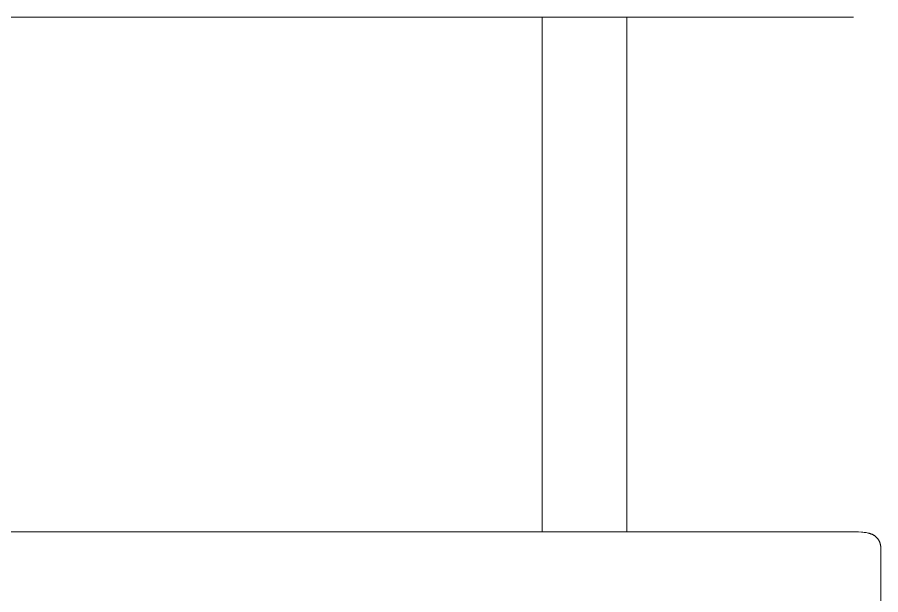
# Model space of a CAD drawing. Header units: millimetres. Extents: x -779 to 3049, y 55 to 2500.
# Drawn here: x -314.4 to -8.4, y 2037.1 to 2241.8 of the extents above; entities that cross this region are included whole.
import ezdxf

# ---------------------------------------------------------------- set-up
doc = ezdxf.new("R2010")
doc.units = ezdxf.units.MM
doc.layers.add('ZANO_R', color=7, linetype='Continuous', lineweight=0)

msp = doc.modelspace()

# ---------------------------------------------------------------- linework, layer by layer
at = {"layer": 'ZANO_R'}
for p, q in [((-308.36, 2241.82), (-598.36, 2241.82)), ((-18.36, 2241.82), (-308.36, 2241.82)), ((-128.36, 2059.43), (-128.36, 2241.82)), ((-98.36, 2059.43), (-98.36, 2241.82)), ((-18.01, 2241.82), (-18.36, 2241.82)), ((-598.36, 2059.43), (-308.36, 2059.43)), ((-308.36, 2059.43), (-18.36, 2059.43)), ((-18.36, 2059.43), (-17.3, 2059.41)), ((-17.3, 2059.41), (-16.27, 2059.38)), ((-16.27, 2059.38), (-15.2, 2059.31)), ((-15.2, 2059.31), (-14.69, 2059.26)), ((-14.69, 2059.26), (-14.21, 2059.21)), ((-14.21, 2059.21), (-13.84, 2059.16)), ((-13.84, 2059.16), (-13.48, 2059.1)), ((-13.48, 2059.1), (-13.13, 2059.04)), ((-13.13, 2059.04), (-12.78, 2058.96)), ((-12.78, 2058.96), (-12.51, 2058.89)), ((-12.51, 2058.89), (-12.37, 2058.85)), ((-12.37, 2058.85), (-12.23, 2058.81)), ((-12.23, 2058.81), (-12.1, 2058.77)), ((-12.1, 2058.77), (-11.96, 2058.72)), ((-11.96, 2058.72), (-11.83, 2058.67)), ((-11.83, 2058.67), (-11.7, 2058.62)), ((-11.7, 2058.62), (-11.57, 2058.57)), ((-11.57, 2058.57), (-11.44, 2058.51)), ((-11.44, 2058.51), (-11.32, 2058.45)), ((-11.32, 2058.45), (-11.2, 2058.39)), ((-11.2, 2058.39), (-11.07, 2058.32)), ((-11.07, 2058.32), (-10.95, 2058.26)), ((-10.95, 2058.26), (-10.84, 2058.19)), ((-10.84, 2058.19), (-10.72, 2058.11)), ((-10.72, 2058.11), (-10.61, 2058.04)), ((-10.61, 2058.04), (-10.5, 2057.96)), ((-10.5, 2057.96), (-10.39, 2057.88)), ((-10.39, 2057.88), (-10.29, 2057.8)), ((-10.29, 2057.8), (-10.18, 2057.71)), ((-10.18, 2057.71), (-10.08, 2057.63)), ((-10.08, 2057.63), (-9.99, 2057.54)), ((-9.99, 2057.54), (-9.89, 2057.45)), ((-9.89, 2057.45), (-9.8, 2057.35)), ((-9.8, 2057.35), (-9.71, 2057.26)), ((-9.71, 2057.26), (-9.62, 2057.16)), ((-9.62, 2057.16), (-9.53, 2057.06)), ((-9.53, 2057.06), (-9.45, 2056.95)), ((-9.45, 2056.95), (-9.37, 2056.85)), ((-9.37, 2056.85), (-9.29, 2056.74)), ((-9.29, 2056.74), (-9.21, 2056.63)), ((-9.21, 2056.63), (-9.14, 2056.52)), ((-9.14, 2056.52), (-9.07, 2056.4)), ((-9.07, 2056.4), (-9.01, 2056.29)), ((-9.01, 2056.29), (-8.94, 2056.17)), ((-8.94, 2056.17), (-8.88, 2056.05)), ((-8.88, 2056.05), (-8.83, 2055.93)), ((-8.83, 2055.93), (-8.77, 2055.81)), ((-8.77, 2055.81), (-8.72, 2055.69)), ((-8.72, 2055.69), (-8.68, 2055.58)), ((-8.68, 2055.58), (-8.64, 2055.47)), ((-8.64, 2055.47), (-8.6, 2055.35)), ((-8.6, 2055.35), (-8.56, 2055.24)), ((-8.56, 2055.24), (-8.53, 2055.12)), ((-8.53, 2055.12), (-8.5, 2055)), ((-8.5, 2055), (-8.47, 2054.88)), ((-8.47, 2054.88), (-8.45, 2054.77)), ((-8.45, 2054.77), (-8.43, 2054.65)), ((-8.43, 2054.65), (-8.41, 2054.53)), ((-8.41, 2054.53), (-8.39, 2054.41)), ((-8.39, 2054.41), (-8.38, 2054.29)), ((-8.38, 2054.29), (-8.37, 2054.17)), ((-8.37, 2054.17), (-8.36, 2054.05)), ((-8.36, 2054.05), (-8.36, 2053.93)), ((-8.36, 2053.93), (-8.36, 2053.81)), ((-8.36, 2026.02), (-8.36, 2053.81))]:
    msp.add_line(p, q, dxfattribs=at)

doc.saveas('drawing.dxf')
